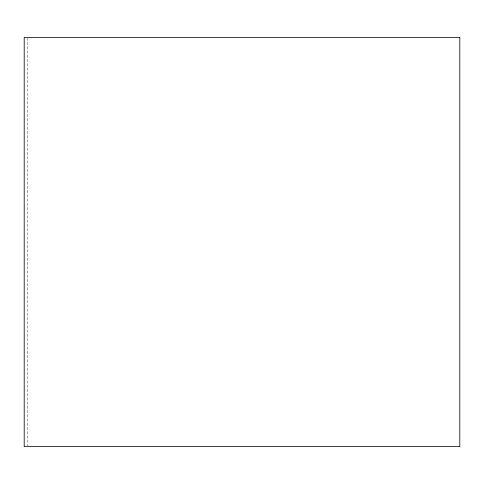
<?xml version="1.0" encoding="UTF-8"?>
<svg xmlns="http://www.w3.org/2000/svg" width="484" height="484" viewBox="0 0 484 484"><rect width="100%" height="100%" fill="white"/><g stroke="black" fill="none" stroke-linecap="round" stroke-linejoin="round"><path stroke-width="0.36" stroke-dasharray="2.42 1.81" d="M27.431 38.139L27.431 445.861"/><path stroke-width="0.73" d="M459.8 37.383L459.8 446.617L24.2 446.617L24.2 37.383L459.8 37.383"/></g></svg>
